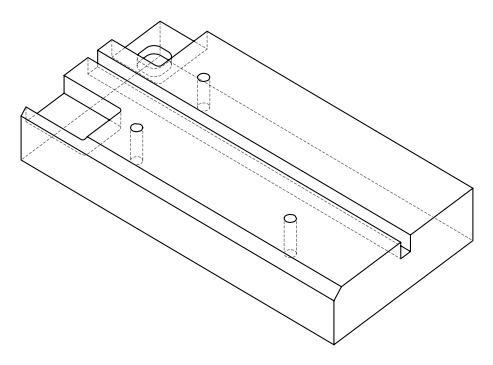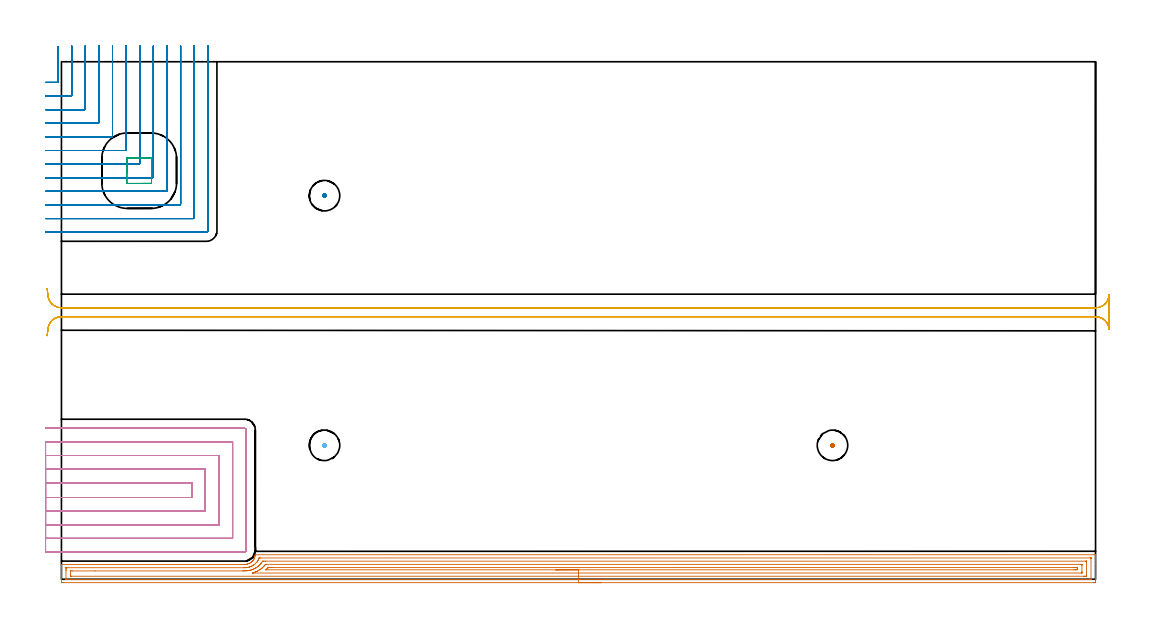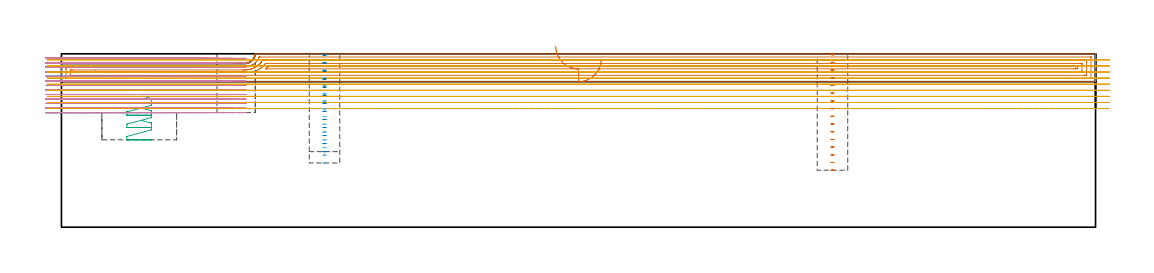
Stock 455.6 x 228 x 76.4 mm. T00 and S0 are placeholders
(PLAN: 8 operations, 4 tool changes, 98.4 min)
(1 AREA_MILL | FG_CHAMFER_SURFACE | UGT0205_001 | 17.1 min | 34461 mm3)
(2 MILL_CORNER_NOTCH_RECTANGULAR | CORNER_NOTCH_RECTANGULAR | NXT0201_009 | Follow Part, ap 2, ae 75% | 30.88 min | 140205 mm3)
(3 MILL_RECTANGULAR_POCKET | POCKET_RECTANGULAR_STRAIGHT | UGT0201_105 | Follow Part, ap 5.5, ae 75% | 0.67 min | 11827 mm3)
(4 MILL_SLOT | SLOT_PARTIAL_RECTANGULAR | NXT0201_009 | Follow Part, ap 2, ae 75% | 30.98 min | 137253 mm3)
(5 MILL_RECTANGULAR_SLOT | SLOT_RECTANGULAR | NXT0201_011 | Follow Part, ap 3, ae 75% | 17.56 min | 174592 mm3)
(6 MILL_BLIND_HOLE_FROM_SOLID_MATERIAL | STEP1POCKET | NXT0201_011 | Spiral | 0.41 min | 6776 mm3)
(7 MILL_BLIND_HOLE_FROM_SOLID_MATERIAL_1 | STEP1POCKET_1 | NXT0201_011 | Spiral | 0.43 min | 7262 mm3)
(8 MILL_BLIND_HOLE_FROM_SOLID_MATERIAL_2 | STEP1POCKET_2 | NXT0201_011 | Spiral | 0.35 min | 6055 mm3)
(TOOL UGT0205_001 | Chamfer Mill 20 x 3 x 45 deg. | D20 FL50 Z2)
(TOOL NXT0201_009 | ENDMILL 8mm [2P460-0800-NA 1630] | D8 FL26 Z6)
(TOOL UGT0201_105 | End Mill 22 mm | D22 FL25 Z2)
(TOOL NXT0201_011 | ENDMILL 12mm [2P460-1200-NA 1630] | D12 FL38 Z6)
(OP 1 AREA_MILL)
G17 G21 G94 G90
T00 M6
G54
G17 G0 G90 X237.8 Y-1.5 S1061 M3
G43 Z86.4 H0
Z74.1
G94 G1 X237.762 Z73.228 F250.
X237.648 Z72.364
X237.459 Z71.512
X237.197 Z70.68
X236.863 Z69.874
X236.46 Z69.1
X235.992 Z68.364
X235.46 Z67.672
X234.871 Z67.029
X234.228 Z66.44
X233.536 Z65.908
X232.8 Z65.44
X232.026 Z65.037
X231.22 Z64.703
X230.388 Z64.441
X229.536 Z64.252
X228.672 Z64.138
X227.8 Z64.1
X0.632
X0.199 Y-1.496 Z64.102
X0.01 Y-1.492 Z64.106
X0. Y-1.07 Z64.528
Y3.33 Z68.925
Y4.726 Z70.322
Y5.09 Z70.685
Y5.818 Z71.418
Y6.061 Z71.661
X0.006 Y6.464 Z72.055
X0.01 Y6.497 Z72.088
X0.185 Y6.5 Z72.1
X80.292 Y6.501
X80.655 Y6.505 Z72.101
X80.692 Y6.508 Z72.098
X80.727 Z72.099
X80.826 Z72.1
X80.851 Y6.507 Z72.102
X80.871 Y6.508 Z72.103
X80.963 Y6.512 Z72.107
X81.125 Y6.529 Z72.121
X81.186 Y6.534 Z72.128
X81.205 Y6.536 Z72.131
X81.335 Y6.552 Z72.151
X81.366 Y6.557 Z72.155
X81.572 Y6.586 Z72.182
X81.593 Y6.589 Z72.186
X81.977 Y6.689 Z72.289
X82.08 Y6.717 Z72.316
X82.533 Y6.884 Z72.484
X82.913 Y7.068 Z72.665
X82.974 Y7.097 Z72.694
X83.264 Y7.271 Z72.869
X83.541 Y7.462 Z73.062
X83.808 Y7.685 Z73.284
X83.868 Y7.735 Z73.334
X84.006 Y7.876 Z73.476
X84.154 Y8.028 Z73.626
X84.275 Y8.17 Z73.765
X84.404 Y8.319 Z73.918
X84.42 Y8.338 Z73.937
X84.518 Y8.474 Z74.073
X84.599 Y8.587 Z74.183
X84.762 Y8.841 Z74.44
X84.774 Y8.865 Z74.464
X84.865 Y9.05 Z74.643
X84.948 Y9.215 Z74.81
X85.123 Y9.647 Z75.245
X85.256 Y10.089 Z75.686
X85.314 Y10.37 Z75.963
X85.343 Y10.511 Z76.106
X85.352 Y10.58 Z76.174
X85.391 Y10.781 Z76.376
X85.453 Y10.791 Z76.387
X85.562 Y10.797 Z76.396
X455.415 Y10.8 Z76.4
X455.599 Y10.804 Z76.395
X455.6 Y10.444 Z76.044
Y10.218 Z75.817
Y9.49 Z75.085
Y8.246 Z73.843
Y6.85 Z72.445
Y-0.448 Z65.15
X455.595 Y-1.07 Z64.528
X455.59 Y-1.492 Z64.106
X455.401 Y-1.496 Z64.102
X454.968 Y-1.5 Z64.1
X227.8
Y-0.086 Z65.514
X2.315
X2.048 Y-0.083 Z65.517
X2.016 Y-0.08 Z65.52
X2.01 Y-0.078 Z65.522
X2.006 Y-0.068 Z65.532
X2.002 Y-0.031 Z65.569
X2. Y0.005 Z65.605
Y0.224 Z65.824
Y3.744 Z69.344
Y4.21 Z69.81
X2.002 Y4.622 Z70.222
X2.01 Y5.038 Z70.638
X2.013 Y5.08 Z70.68
X2.032 Y5.081 Z70.681
X2.087 Y5.084 Z70.684
X2.198 Y5.085 Z70.685
X2.421 Y5.086 Z70.686
X80.23
X80.844 Y5.09 Z70.69
X81.136 Y5.101 Z70.701
X81.599 Y5.154 Z70.754
X82.019 Y5.213 Z70.813
X82.638 Y5.361 Z70.961
X82.759 Y5.393 Z70.993
X82.913 Y5.438 Z71.038
X83.307 Y5.582 Z71.182
X83.516 Y5.661 Z71.261
X83.808 Y5.791 Z71.391
X83.93 Y5.85 Z71.45
X84.169 Y5.97 Z71.57
X84.502 Y6.167 Z71.767
X84.702 Y6.296 Z71.896
X85.029 Y6.528 Z72.128
X85.416 Y6.85 Z72.45
X85.51 Y6.935 Z72.535
X85.596 Y7.02 Z72.62
X85.938 Y7.393 Z72.993
X86.216 Y7.73 Z73.33
X86.33 Y7.888 Z73.488
X86.491 Y8.121 Z73.721
X86.67 Y8.434 Z74.034
X86.757 Y8.61 Z74.21
X86.975 Y9.086 Z74.686
X87.05 Y9.266 Z74.866
X87.07 Y9.315 Z74.915
X87.093 Y9.366 Z74.966
X87.148 Y9.375 Z74.975
X87.273 Y9.38 Z74.98
X87.385 Y9.381 Z74.981
X87.495 Y9.382 Z74.982
X453.285 Y9.385 Z74.985
X453.552 Y9.383 Z74.983
X453.584 Y9.38 Z74.98
X453.59 Y9.378 Z74.978
X453.594 Y9.368 Z74.968
X453.598 Y9.331 Z74.931
X453.599 Y9.295 Z74.895
X453.6 Y9.076 Z74.676
X453.599 Y0.138 Z65.738
X453.597 Y0.028 Z65.628
X453.592 Y-0.046 Z65.554
X453.588 Y-0.079 Z65.521
X453.073 Y-0.086 Z65.514
X227.8
Y1.328 Z66.928
X4.21 Y1.329 Z66.929
X4.128 Y1.33 Z66.93
X4.063 Y1.332 Z66.932
X4.022 Y1.335 Z66.935
X4.01 Y1.341 Z66.941
X4.008 Y1.364 Z66.964
X4.002 Y1.57 Z67.17
X4. Y1.776 Z67.376
X4.001 Y3.535 Z69.135
X4.005 Y3.605 Z69.205
X4.01 Y3.655 Z69.255
X4.038 Y3.665 Z69.265
X4.21 Y3.667 Z69.267
X4.758 Y3.671 Z69.271
X14.818 Y3.672 Z69.272
X79.882 Y3.673 Z69.273
X80.23 Y3.675 Z69.275
X80.767 Y3.682 Z69.282
X81.125 Y3.691 Z69.291
X81.615 Y3.727 Z69.327
X82.019 Y3.771 Z69.371
X82.41 Y3.826 Z69.426
X82.913 Y3.934 Z69.534
X83.139 Y3.988 Z69.588
X83.435 Y4.063 Z69.663
X83.808 Y4.169 Z69.769
X83.839 Y4.179 Z69.779
X83.927 Y4.21 Z69.81
X84.485 Y4.424 Z70.024
X84.702 Y4.519 Z70.119
X85.095 Y4.704 Z70.304
X85.596 Y4.967 Z70.567
X85.676 Y5.012 Z70.612
X85.802 Y5.09 Z70.69
X86.212 Y5.364 Z70.964
X86.491 Y5.563 Z71.163
X86.717 Y5.748 Z71.348
X86.981 Y5.97 Z71.57
X87.185 Y6.166 Z71.766
X87.385 Y6.37 Z71.97
X87.616 Y6.623 Z72.223
X87.805 Y6.85 Z72.45
X88.014 Y7.111 Z72.711
X88.28 Y7.485 Z73.085
X88.569 Y7.949 Z73.549
X88.691 Y7.961 Z73.561
X88.935 Y7.965 Z73.565
X89.174 Y7.967 Z73.567
X89.826 Y7.968 Z73.568
X451.39 Y7.971 Z73.571
X451.472 Y7.97 Z73.57
X451.537 Y7.968 Z73.568
X451.578 Y7.965 Z73.565
X451.59 Y7.959 Z73.559
X451.592 Y7.936 Z73.536
X451.597 Y7.73 Z73.33
X451.6 Y7.524 Z73.124
Y2.244 Z67.844
X451.598 Y1.57 Z67.17
X451.595 Y1.369 Z66.969
X451.591 Y1.34 Z66.94
X451.572 Y1.335 Z66.935
X451.513 Y1.332 Z66.932
X451.39 Y1.33 Z66.93
X450.742 Y1.329 Z66.929
X450.496 Y1.328 Z66.928
X227.8
Y2.743 Z68.343
X84.702
X84.403 Y2.744 Z68.344
X84.333 Y2.746 Z68.346
X84.261 Y2.749 Z68.349
X84.319 Y2.776 Z68.376
X84.356 Y2.79 Z68.39
X84.612 Y2.875 Z68.475
X84.702 Y2.905 Z68.505
X85.017 Y3.02 Z68.62
X85.273 Y3.116 Z68.716
X85.596 Y3.242 Z68.842
X85.659 Y3.268 Z68.868
X85.797 Y3.33 Z68.93
X86.262 Y3.555 Z69.155
X86.491 Y3.674 Z69.274
X86.842 Y3.864 Z69.464
X87.385 Y4.194 Z69.794
X87.395 Y4.201 Z69.801
X87.409 Y4.21 Z69.81
X87.914 Y4.569 Z70.169
X88.28 Y4.859 Z70.459
X88.406 Y4.966 Z70.566
X88.547 Y5.09 Z70.69
X88.863 Y5.396 Z70.996
X89.174 Y5.717 Z71.317
X89.295 Y5.851 Z71.451
X89.397 Y5.97 Z71.57
X89.697 Y6.335 Z71.935
X89.81 Y6.475 Z72.075
X89.858 Y6.532 Z72.132
X89.872 Y6.545 Z72.145
X89.884 Y6.548 Z72.148
X89.92 Y6.551 Z72.151
X90.068 Y6.553 Z72.153
X449.005 Y6.557 Z72.157
X449.452 Y6.555 Z72.155
X449.542 Y6.553 Z72.153
X449.58 Y6.55 Z72.15
X449.59 Y6.543 Z72.143
X449.593 Y6.518 Z72.118
X449.597 Y6.409 Z72.009
X449.6 Y5.972 Z71.572
Y3.332 Z68.932
X449.598 Y2.891 Z68.491
X449.596 Y2.781 Z68.381
X449.592 Y2.755 Z68.355
X449.588 Y2.75 Z68.35
X449.575 Y2.747 Z68.347
X449.503 Y2.744 Z68.344
X449.304 Y2.743 Z68.343
X227.8
Y4.157 Z69.757
X90.108
X90.068 Y4.159 Z69.759
Y4.161 Z69.761
X90.094 Y4.184 Z69.784
X90.121 Y4.21 Z69.81
X90.54 Y4.626 Z70.226
X90.963 Y5.061 Z70.661
X90.979 Y5.074 Z70.674
X91. Y5.09 Z70.69
X91.81 Y5.136 Z70.736
X91.857 Y5.138 Z70.738
X92.701 Y5.139 Z70.739
X446.024 Y5.143 Z70.743
X446.867 Y5.14 Z70.74
X446.919 Y5.138 Z70.738
X447.59 Y5.09 Z70.69
X447.595 Y4.425 Z70.025
X447.59 Y4.21 Z69.81
X446.968 Y4.161 Z69.761
X446.919 Y4.16 Z69.76
X446.078 Y4.157 Z69.757
X227.8
X226.928 Z69.795
X226.064 Z69.909
X225.212 Z70.098
X224.38 Z70.36
X223.574 Z70.694
X222.8 Z71.097
X222.064 Z71.565
X221.372 Z72.096
X220.729 Z72.686
X220.14 Z73.329
X219.608 Z74.021
X219.14 Z74.757
X218.737 Z75.531
X218.403 Z76.337
X218.141 Z77.169
X217.952 Z78.02
X217.838 Z78.885
X217.8 Z79.757
G0 Z86.4
M5
M2
(OP 2 MILL_CORNER_NOTCH_RECTANGULAR)
G17 G21 G94 G90
T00 M6
G54
G17 G0 G90 X-7. Y218.9 S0 M3
G43 Z86.4 H1
Z74.408
G94 G1 X-4. F250.
X-1.895 F500.
G3 X-1.5 Y219.295 R0.4
G1 Y231.708
Y234.708 F250.
G0 Z86.4
X-7. Y212.9
Z74.408
G1 X-4.
X4.105 F500.
G3 X4.5 Y213.295 R0.4
G1 Y232.
Y235. F250.
G0 Z86.4
X-7. Y206.9
Z74.408
G1 X-4.
X10.104 F500.
G3 X10.5 Y207.296 R0.4
G1 Y232.
Y235. F250.
G0 Z86.4
X-7. Y200.9
Z74.408
G1 X-4.
X16.104 F500.
G3 X16.5 Y201.296 R0.4
G1 Y232.
Y235. F250.
G0 Z86.4
X-7. Y194.9
Z74.408
G1 X-4.
X22.104 F500.
G3 X22.5 Y195.296 R0.4
G1 Y232.
Y235. F250.
G0 Z86.4
X-7. Y188.9
Z74.408
G1 X-4.
X28.104 F500.
G3 X28.5 Y189.296 R0.4
G1 Y232.
Y235. F250.
G0 Z86.4
X-7. Y182.9
Z74.408
G1 X-4.
X34.104 F500.
G3 X34.5 Y183.296 R0.4
G1 Y232.
Y235. F250.
G0 Z86.4
X-7. Y176.9
Z74.408
G1 X-4.
X40.103 F500.
G3 X40.5 Y177.297 R0.4
G1 Y232.
Y235. F250.
G0 Z86.4
X-7. Y170.9
Z74.408
G1 X-4.
X46.103 F500.
G3 X46.5 Y171.297 R0.4
G1 Y232.
Y235. F250.
G0 Z86.4
X-7. Y164.9
Z74.408
G1 X-4.
X52.103 F500.
G3 X52.5 Y165.297 R0.4
G1 Y232.
Y235. F250.
G0 Z86.4
X-7. Y158.9
Z74.408
G1 X-4.
X58.103 F500.
G3 X58.5 Y159.297 R0.4
G1 Y232.
Y235. F250.
G0 Z86.4
X-7. Y152.9
Z74.408
G1 X-4.
X63.9 F500.
G3 X64.5 Y153.5 R0.6
G1 Y232.
Y235. F250.
G0 Z86.4
X-7. Y218.9
Z72.415
G1 X-4.
X-1.895 F500.
G3 X-1.5 Y219.295 R0.4
G1 Y231.708
Y234.708 F250.
G0 Z86.4
X-7. Y212.9
Z72.415
G1 X-4.
X4.105 F500.
G3 X4.5 Y213.295 R0.4
G1 Y232.
Y235. F250.
G0 Z86.4
X-7. Y206.9
Z72.415
G1 X-4.
X10.104 F500.
G3 X10.5 Y207.296 R0.4
G1 Y232.
Y235. F250.
G0 Z86.4
X-7. Y200.9
Z72.415
G1 X-4.
X16.104 F500.
G3 X16.5 Y201.296 R0.4
G1 Y232.
Y235. F250.
G0 Z86.4
X-7. Y194.9
Z72.415
G1 X-4.
X22.104 F500.
G3 X22.5 Y195.296 R0.4
G1 Y232.
Y235. F250.
G0 Z86.4
X-7. Y188.9
Z72.415
G1 X-4.
X28.104 F500.
G3 X28.5 Y189.296 R0.4
G1 Y232.
Y235. F250.
G0 Z86.4
X-7. Y182.9
Z72.415
G1 X-4.
X34.104 F500.
G3 X34.5 Y183.296 R0.4
G1 Y232.
Y235. F250.
G0 Z86.4
X-7. Y176.9
Z72.415
G1 X-4.
X40.103 F500.
G3 X40.5 Y177.297 R0.4
G1 Y232.
Y235. F250.
G0 Z86.4
X-7. Y170.9
Z72.415
G1 X-4.
X46.103 F500.
G3 X46.5 Y171.297 R0.4
G1 Y232.
Y235. F250.
G0 Z86.4
X-7. Y164.9
Z72.415
G1 X-4.
X52.103 F500.
G3 X52.5 Y165.297 R0.4
G1 Y232.
Y235. F250.
G0 Z86.4
X-7. Y158.9
Z72.415
G1 X-4.
X58.103 F500.
G3 X58.5 Y159.297 R0.4
G1 Y232.
Y235. F250.
G0 Z86.4
X-7. Y152.9
Z72.415
G1 X-4.
X63.9 F500.
G3 X64.5 Y153.5 R0.6
G1 Y232.
Y235. F250.
G0 Z86.4
X-7. Y218.9
Z70.423
G1 X-4.
X-1.895 F500.
G3 X-1.5 Y219.295 R0.4
G1 Y231.708
Y234.708 F250.
G0 Z86.4
X-7. Y212.9
Z70.423
G1 X-4.
X4.105 F500.
G3 X4.5 Y213.295 R0.4
G1 Y232.
Y235. F250.
G0 Z86.4
X-7. Y206.9
Z70.423
G1 X-4.
X10.104 F500.
G3 X10.5 Y207.296 R0.4
G1 Y232.
Y235. F250.
G0 Z86.4
X-7. Y200.9
Z70.423
G1 X-4.
X16.104 F500.
G3 X16.5 Y201.296 R0.4
G1 Y232.
Y235. F250.
G0 Z86.4
X-7. Y194.9
Z70.423
G1 X-4.
X22.104 F500.
G3 X22.5 Y195.296 R0.4
G1 Y232.
Y235. F250.
G0 Z86.4
X-7. Y188.9
Z70.423
G1 X-4.
X28.104 F500.
G3 X28.5 Y189.296 R0.4
G1 Y232.
Y235. F250.
G0 Z86.4
X-7. Y182.9
Z70.423
G1 X-4.
X34.104 F500.
G3 X34.5 Y183.296 R0.4
G1 Y232.
Y235. F250.
G0 Z86.4
X-7. Y176.9
Z70.423
G1 X-4.
X40.103 F500.
G3 X40.5 Y177.297 R0.4
G1 Y232.
Y235. F250.
G0 Z86.4
X-7. Y170.9
Z70.423
G1 X-4.
X46.103 F500.
G3 X46.5 Y171.297 R0.4
G1 Y232.
Y235. F250.
G0 Z86.4
X-7. Y164.9
Z70.423
G1 X-4.
X52.103 F500.
G3 X52.5 Y165.297 R0.4
G1 Y232.
Y235. F250.
G0 Z86.4
X-7. Y158.9
Z70.423
G1 X-4.
X58.103 F500.
G3 X58.5 Y159.297 R0.4
G1 Y232.
Y235. F250.
G0 Z86.4
X-7. Y152.9
Z70.423
G1 X-4.
X63.9 F500.
G3 X64.5 Y153.5 R0.6
G1 Y232.
Y235. F250.
G0 Z86.4
X-7. Y218.9
Z68.431
G1 X-4.
X-1.895 F500.
G3 X-1.5 Y219.295 R0.4
G1 Y231.708
Y234.708 F250.
G0 Z86.4
X-7. Y212.9
Z68.431
G1 X-4.
X4.105 F500.
G3 X4.5 Y213.295 R0.4
G1 Y232.
Y235. F250.
G0 Z86.4
X-7. Y206.9
Z68.431
G1 X-4.
X10.104 F500.
G3 X10.5 Y207.296 R0.4
G1 Y232.
Y235. F250.
G0 Z86.4
X-7. Y200.9
Z68.431
G1 X-4.
X16.104 F500.
G3 X16.5 Y201.296 R0.4
G1 Y232.
Y235. F250.
G0 Z86.4
X-7. Y194.9
Z68.431
G1 X-4.
X22.104 F500.
G3 X22.5 Y195.296 R0.4
G1 Y232.
Y235. F250.
G0 Z86.4
X-7. Y188.9
Z68.431
G1 X-4.
X28.104 F500.
G3 X28.5 Y189.296 R0.4
G1 Y232.
Y235. F250.
G0 Z86.4
X-7. Y182.9
Z68.431
G1 X-4.
X34.104 F500.
G3 X34.5 Y183.296 R0.4
G1 Y232.
Y235. F250.
G0 Z86.4
X-7. Y176.9
Z68.431
G1 X-4.
X40.103 F500.
G3 X40.5 Y177.297 R0.4
G1 Y232.
Y235. F250.
G0 Z86.4
X-7. Y170.9
Z68.431
G1 X-4.
X46.103 F500.
G3 X46.5 Y171.297 R0.4
G1 Y232.
Y235. F250.
G0 Z86.4
X-7. Y164.9
Z68.431
G1 X-4.
X52.103 F500.
G3 X52.5 Y165.297 R0.4
G1 Y232.
Y235. F250.
G0 Z86.4
X-7. Y158.9
Z68.431
G1 X-4.
X58.103 F500.
G3 X58.5 Y159.297 R0.4
G1 Y232.
Y235. F250.
G0 Z86.4
X-7. Y152.9
Z68.431
G1 X-4.
X63.9 F500.
G3 X64.5 Y153.5 R0.6
G1 Y232.
Y235. F250.
G0 Z86.4
X-7. Y218.9
Z66.438
G1 X-4.
X-1.895 F500.
G3 X-1.5 Y219.295 R0.4
G1 Y231.708
Y234.708 F250.
G0 Z86.4
X-7. Y212.9
Z66.438
G1 X-4.
X4.105 F500.
G3 X4.5 Y213.295 R0.4
G1 Y232.
Y235. F250.
G0 Z86.4
X-7. Y206.9
Z66.438
G1 X-4.
X10.104 F500.
G3 X10.5 Y207.296 R0.4
G1 Y232.
Y235. F250.
G0 Z86.4
X-7. Y200.9
Z66.438
G1 X-4.
X16.104 F500.
G3 X16.5 Y201.296 R0.4
G1 Y232.
Y235. F250.
G0 Z86.4
X-7. Y194.9
Z66.438
G1 X-4.
X22.104 F500.
G3 X22.5 Y195.296 R0.4
G1 Y232.
Y235. F250.
G0 Z86.4
X-7. Y188.9
Z66.438
G1 X-4.
X28.104 F500.
G3 X28.5 Y189.296 R0.4
G1 Y232.
Y235. F250.
G0 Z86.4
X-7. Y182.9
Z66.438
G1 X-4.
X34.104 F500.
G3 X34.5 Y183.296 R0.4
G1 Y232.
Y235. F250.
G0 Z86.4
X-7. Y176.9
Z66.438
G1 X-4.
X40.103 F500.
G3 X40.5 Y177.297 R0.4
G1 Y232.
Y235. F250.
G0 Z86.4
X-7. Y170.9
Z66.438
G1 X-4.
X46.103 F500.
G3 X46.5 Y171.297 R0.4
G1 Y232.
Y235. F250.
G0 Z86.4
X-7. Y164.9
Z66.438
G1 X-4.
X52.103 F500.
G3 X52.5 Y165.297 R0.4
G1 Y232.
Y235. F250.
G0 Z86.4
X-7. Y158.9
Z66.438
G1 X-4.
X58.103 F500.
G3 X58.5 Y159.297 R0.4
G1 Y232.
Y235. F250.
G0 Z86.4
X-7. Y152.9
Z66.438
G1 X-4.
X63.9 F500.
G3 X64.5 Y153.5 R0.6
G1 Y232.
Y235. F250.
G0 Z86.4
X-7. Y218.9
Z64.446
G1 X-4.
X-1.895 F500.
G3 X-1.5 Y219.295 R0.4
G1 Y231.708
Y234.708 F250.
G0 Z86.4
X-7. Y212.9
Z64.446
G1 X-4.
X4.105 F500.
G3 X4.5 Y213.295 R0.4
G1 Y232.
Y235. F250.
G0 Z86.4
X-7. Y206.9
Z64.446
G1 X-4.
X10.104 F500.
G3 X10.5 Y207.296 R0.4
G1 Y232.
Y235. F250.
G0 Z86.4
X-7. Y200.9
Z64.446
G1 X-4.
X16.104 F500.
G3 X16.5 Y201.296 R0.4
G1 Y232.
Y235. F250.
G0 Z86.4
X-7. Y194.9
Z64.446
G1 X-4.
X22.104 F500.
G3 X22.5 Y195.296 R0.4
G1 Y232.
Y235. F250.
G0 Z86.4
X-7. Y188.9
Z64.446
G1 X-4.
X28.104 F500.
G3 X28.5 Y189.296 R0.4
G1 Y232.
Y235. F250.
G0 Z86.4
X-7. Y182.9
Z64.446
G1 X-4.
X34.104 F500.
G3 X34.5 Y183.296 R0.4
G1 Y232.
Y235. F250.
G0 Z86.4
X-7. Y176.9
Z64.446
G1 X-4.
X40.103 F500.
G3 X40.5 Y177.297 R0.4
G1 Y232.
Y235. F250.
G0 Z86.4
X-7. Y170.9
Z64.446
G1 X-4.
X46.103 F500.
G3 X46.5 Y171.297 R0.4
G1 Y232.
Y235. F250.
G0 Z86.4
X-7. Y164.9
Z64.446
G1 X-4.
X52.103 F500.
G3 X52.5 Y165.297 R0.4
G1 Y232.
Y235. F250.
G0 Z86.4
X-7. Y158.9
Z64.446
G1 X-4.
X58.103 F500.
G3 X58.5 Y159.297 R0.4
G1 Y232.
Y235. F250.
G0 Z86.4
X-7. Y152.9
Z64.446
G1 X-4.
X63.9 F500.
G3 X64.5 Y153.5 R0.6
G1 Y232.
Y235. F250.
G0 Z86.4
X-7. Y218.9
Z62.454
G1 X-4.
X-1.895 F500.
G3 X-1.5 Y219.295 R0.4
G1 Y231.708
Y234.708 F250.
G0 Z86.4
X-7. Y212.9
Z62.454
G1 X-4.
X4.105 F500.
G3 X4.5 Y213.295 R0.4
G1 Y232.
Y235. F250.
G0 Z86.4
X-7. Y206.9
Z62.454
G1 X-4.
X10.104 F500.
G3 X10.5 Y207.296 R0.4
G1 Y232.
Y235. F250.
G0 Z86.4
X-7. Y200.9
Z62.454
G1 X-4.
X16.104 F500.
G3 X16.5 Y201.296 R0.4
G1 Y232.
Y235. F250.
G0 Z86.4
X-7. Y194.9
Z62.454
G1 X-4.
X22.104 F500.
G3 X22.5 Y195.296 R0.4
G1 Y232.
Y235. F250.
G0 Z86.4
X-7. Y188.9
Z62.454
G1 X-4.
X28.104 F500.
G3 X28.5 Y189.296 R0.4
G1 Y232.
Y235. F250.
G0 Z86.4
X-7. Y182.9
Z62.454
G1 X-4.
X34.104 F500.
G3 X34.5 Y183.296 R0.4
G1 Y232.
Y235. F250.
G0 Z86.4
X-7. Y176.9
Z62.454
G1 X-4.
X40.103 F500.
G3 X40.5 Y177.297 R0.4
G1 Y232.
Y235. F250.
G0 Z86.4
X-7. Y170.9
Z62.454
G1 X-4.
X46.103 F500.
G3 X46.5 Y171.297 R0.4
G1 Y232.
Y235. F250.
G0 Z86.4
X-7. Y164.9
Z62.454
G1 X-4.
X52.103 F500.
G3 X52.5 Y165.297 R0.4
G1 Y232.
Y235. F250.
G0 Z86.4
X-7. Y158.9
Z62.454
G1 X-4.
X58.103 F500.
G3 X58.5 Y159.297 R0.4
G1 Y232.
Y235. F250.
G0 Z86.4
X-7. Y152.9
Z62.454
G1 X-4.
X63.9 F500.
G3 X64.5 Y153.5 R0.6
G1 Y232.
Y235. F250.
G0 Z86.4
X-7. Y218.9
Z60.461
G1 X-4.
X-1.895 F500.
G3 X-1.5 Y219.295 R0.4
G1 Y231.708
Y234.708 F250.
G0 Z86.4
X-7. Y212.9
Z60.461
G1 X-4.
X4.105 F500.
G3 X4.5 Y213.295 R0.4
G1 Y232.
Y235. F250.
G0 Z86.4
X-7. Y206.9
Z60.461
G1 X-4.
X10.104 F500.
G3 X10.5 Y207.296 R0.4
G1 Y232.
Y235. F250.
G0 Z86.4
X-7. Y200.9
Z60.461
G1 X-4.
X16.104 F500.
G3 X16.5 Y201.296 R0.4
G1 Y232.
Y235. F250.
G0 Z86.4
X-7. Y194.9
Z60.461
G1 X-4.
X22.104 F500.
G3 X22.5 Y195.296 R0.4
G1 Y232.
Y235. F250.
G0 Z86.4
X-7. Y188.9
Z60.461
G1 X-4.
X28.104 F500.
G3 X28.5 Y189.296 R0.4
G1 Y232.
Y235. F250.
G0 Z86.4
X-7. Y182.9
Z60.461
G1 X-4.
X34.104 F500.
G3 X34.5 Y183.296 R0.4
G1 Y232.
Y235. F250.
G0 Z86.4
X-7. Y176.9
Z60.461
G1 X-4.
X40.103 F500.
G3 X40.5 Y177.297 R0.4
G1 Y232.
Y235. F250.
G0 Z86.4
X-7. Y170.9
Z60.461
G1 X-4.
X46.103 F500.
G3 X46.5 Y171.297 R0.4
G1 Y232.
Y235. F250.
G0 Z86.4
X-7. Y164.9
Z60.461
G1 X-4.
X52.103 F500.
G3 X52.5 Y165.297 R0.4
G1 Y232.
Y235. F250.
G0 Z86.4
X-7. Y158.9
Z60.461
G1 X-4.
X58.103 F500.
G3 X58.5 Y159.297 R0.4
G1 Y232.
Y235. F250.
G0 Z86.4
X-7. Y152.9
Z60.461
G1 X-4.
X63.9 F500.
G3 X64.5 Y153.5 R0.6
G1 Y232.
Y235. F250.
G0 Z86.4
X-7. Y218.9
Z58.469
G1 X-4.
X-1.895 F500.
G3 X-1.5 Y219.295 R0.4
G1 Y231.708
Y234.708 F250.
G0 Z86.4
X-7. Y212.9
Z58.469
G1 X-4.
X4.105 F500.
G3 X4.5 Y213.295 R0.4
G1 Y232.
Y235. F250.
G0 Z86.4
X-7. Y206.9
Z58.469
G1 X-4.
X10.104 F500.
G3 X10.5 Y207.296 R0.4
G1 Y232.
Y235. F250.
G0 Z86.4
X-7. Y200.9
Z58.469
G1 X-4.
X16.104 F500.
G3 X16.5 Y201.296 R0.4
G1 Y232.
Y235. F250.
G0 Z86.4
X-7. Y194.9
Z58.469
G1 X-4.
X22.104 F500.
G3 X22.5 Y195.296 R0.4
G1 Y232.
Y235. F250.
G0 Z86.4
X-7. Y188.9
Z58.469
G1 X-4.
X28.104 F500.
G3 X28.5 Y189.296 R0.4
G1 Y232.
Y235. F250.
G0 Z86.4
X-7. Y182.9
Z58.469
G1 X-4.
X34.104 F500.
G3 X34.5 Y183.296 R0.4
G1 Y232.
Y235. F250.
G0 Z86.4
X-7. Y176.9
Z58.469
G1 X-4.
X40.103 F500.
G3 X40.5 Y177.297 R0.4
G1 Y232.
Y235. F250.
G0 Z86.4
X-7. Y170.9
Z58.469
G1 X-4.
X46.103 F500.
G3 X46.5 Y171.297 R0.4
G1 Y232.
Y235. F250.
G0 Z86.4
X-7. Y164.9
Z58.469
G1 X-4.
X52.103 F500.
G3 X52.5 Y165.297 R0.4
G1 Y232.
Y235. F250.
G0 Z86.4
X-7. Y158.9
Z58.469
G1 X-4.
X58.103 F500.
G3 X58.5 Y159.297 R0.4
G1 Y232.
Y235. F250.
G0 Z86.4
X-7. Y152.9
Z58.469
G1 X-4.
X63.9 F500.
G3 X64.5 Y153.5 R0.6
G1 Y232.
Y235. F250.
G0 Z86.4
X-7. Y218.9
Z56.477
G1 X-4.
X-1.895 F500.
G3 X-1.5 Y219.295 R0.4
G1 Y231.708
Y234.708 F250.
G0 Z86.4
X-7. Y212.9
Z56.477
G1 X-4.
X4.105 F500.
G3 X4.5 Y213.295 R0.4
G1 Y232.
Y235. F250.
G0 Z86.4
X-7. Y206.9
Z56.477
G1 X-4.
X10.104 F500.
G3 X10.5 Y207.296 R0.4
G1 Y232.
Y235. F250.
G0 Z86.4
X-7. Y200.9
Z56.477
G1 X-4.
X16.104 F500.
G3 X16.5 Y201.296 R0.4
G1 Y232.
Y235. F250.
G0 Z86.4
X-7. Y194.9
Z56.477
G1 X-4.
X22.104 F500.
G3 X22.5 Y195.296 R0.4
G1 Y232.
Y235. F250.
G0 Z86.4
X-7. Y188.9
Z56.477
G1 X-4.
X28.104 F500.
G3 X28.5 Y189.296 R0.4
G1 Y232.
Y235. F250.
G0 Z86.4
X-7. Y182.9
Z56.477
G1 X-4.
X34.104 F500.
G3 X34.5 Y183.296 R0.4
G1 Y232.
Y235. F250.
G0 Z86.4
X-7. Y176.9
Z56.477
G1 X-4.
X40.103 F500.
G3 X40.5 Y177.297 R0.4
G1 Y232.
Y235. F250.
G0 Z86.4
X-7. Y170.9
Z56.477
G1 X-4.
X46.103 F500.
G3 X46.5 Y171.297 R0.4
G1 Y232.
Y235. F250.
G0 Z86.4
X-7. Y164.9
Z56.477
G1 X-4.
X52.103 F500.
G3 X52.5 Y165.297 R0.4
G1 Y232.
Y235. F250.
G0 Z86.4
X-7. Y158.9
Z56.477
G1 X-4.
X58.103 F500.
G3 X58.5 Y159.297 R0.4
G1 Y232.
Y235. F250.
G0 Z86.4
X-7. Y152.9
Z56.477
G1 X-4.
X63.9 F500.
G3 X64.5 Y153.5 R0.6
G1 Y232.
Y235. F250.
G0 Z86.4
X-7. Y218.9
Z54.485
G1 X-4.
X-1.895 F500.
G3 X-1.5 Y219.295 R0.4
G1 Y231.708
Y234.708 F250.
G0 Z86.4
X-7. Y212.9
Z54.485
G1 X-4.
X4.105 F500.
G3 X4.5 Y213.295 R0.4
G1 Y232.
Y235. F250.
G0 Z86.4
X-7. Y206.9
Z54.485
G1 X-4.
X10.104 F500.
G3 X10.5 Y207.296 R0.4
G1 Y232.
Y235. F250.
G0 Z86.4
X-7. Y200.9
Z54.485
G1 X-4.
X16.104 F500.
G3 X16.5 Y201.296 R0.4
G1 Y232.
Y235. F250.
G0 Z86.4
X-7. Y194.9
Z54.485
G1 X-4.
X22.104 F500.
G3 X22.5 Y195.296 R0.4
G1 Y232.
Y235. F250.
G0 Z86.4
X-7. Y188.9
Z54.485
G1 X-4.
X28.104 F500.
G3 X28.5 Y189.296 R0.4
G1 Y232.
Y235. F250.
G0 Z86.4
X-7. Y182.9
Z54.485
G1 X-4.
X34.104 F500.
G3 X34.5 Y183.296 R0.4
G1 Y232.
Y235. F250.
G0 Z86.4
X-7. Y176.9
Z54.485
G1 X-4.
X40.103 F500.
G3 X40.5 Y177.297 R0.4
G1 Y232.
Y235. F250.
G0 Z86.4
X-7. Y170.9
Z54.485
G1 X-4.
X46.103 F500.
G3 X46.5 Y171.297 R0.4
G1 Y232.
Y235. F250.
G0 Z86.4
X-7. Y164.9
Z54.485
G1 X-4.
X52.103 F500.
G3 X52.5 Y165.297 R0.4
G1 Y232.
Y235. F250.
G0 Z86.4
X-7. Y158.9
Z54.485
G1 X-4.
X58.103 F500.
G3 X58.5 Y159.297 R0.4
G1 Y232.
Y235. F250.
G0 Z86.4
X-7. Y152.9
Z54.485
G1 X-4.
X63.9 F500.
G3 X64.5 Y153.5 R0.6
G1 Y232.
Y235. F250.
G0 Z86.4
X-7. Y218.9
Z52.492
G1 X-4.
X-1.895 F500.
G3 X-1.5 Y219.295 R0.4
G1 Y231.708
Y234.708 F250.
G0 Z86.4
X-7. Y212.9
Z52.492
G1 X-4.
X4.105 F500.
G3 X4.5 Y213.295 R0.4
G1 Y232.
Y235. F250.
G0 Z86.4
X-7. Y206.9
Z52.492
G1 X-4.
X10.104 F500.
G3 X10.5 Y207.296 R0.4
G1 Y232.
Y235. F250.
G0 Z86.4
X-7. Y200.9
Z52.492
G1 X-4.
X16.104 F500.
G3 X16.5 Y201.296 R0.4
G1 Y232.
Y235. F250.
G0 Z86.4
X-7. Y194.9
Z52.492
G1 X-4.
X22.104 F500.
G3 X22.5 Y195.296 R0.4
G1 Y232.
Y235. F250.
G0 Z86.4
X-7. Y188.9
Z52.492
G1 X-4.
X28.104 F500.
G3 X28.5 Y189.296 R0.4
G1 Y232.
Y235. F250.
G0 Z86.4
X-7. Y182.9
Z52.492
G1 X-4.
X34.104 F500.
G3 X34.5 Y183.296 R0.4
G1 Y232.
Y235. F250.
G0 Z86.4
X-7. Y176.9
Z52.492
G1 X-4.
X40.103 F500.
G3 X40.5 Y177.297 R0.4
G1 Y232.
Y235. F250.
G0 Z86.4
X-7. Y170.9
Z52.492
G1 X-4.
X46.103 F500.
G3 X46.5 Y171.297 R0.4
G1 Y232.
Y235. F250.
G0 Z86.4
X-7. Y164.9
Z52.492
G1 X-4.
X52.103 F500.
G3 X52.5 Y165.297 R0.4
G1 Y232.
Y235. F250.
G0 Z86.4
X-7. Y158.9
Z52.492
G1 X-4.
X58.103 F500.
G3 X58.5 Y159.297 R0.4
G1 Y232.
Y235. F250.
G0 Z86.4
X-7. Y152.9
Z52.492
G1 X-4.
X63.9 F500.
G3 X64.5 Y153.5 R0.6
G1 Y232.
Y235. F250.
G0 Z86.4
X-7. Y218.9
Z50.5
G1 X-4.
X-1.895 F500.
G3 X-1.5 Y219.295 R0.4
G1 Y231.708
Y234.708 F250.
G0 Z86.4
X-7. Y212.9
Z50.5
G1 X-4.
X4.105 F500.
G3 X4.5 Y213.295 R0.4
G1 Y232.
Y235. F250.
G0 Z86.4
X-7. Y206.9
Z50.5
G1 X-4.
X10.104 F500.
G3 X10.5 Y207.296 R0.4
G1 Y232.
Y235. F250.
G0 Z86.4
X-7. Y200.9
Z50.5
G1 X-4.
X16.104 F500.
G3 X16.5 Y201.296 R0.4
G1 Y232.
Y235. F250.
G0 Z86.4
X-7. Y194.9
Z50.5
G1 X-4.
X22.104 F500.
G3 X22.5 Y195.296 R0.4
G1 Y232.
Y235. F250.
G0 Z86.4
X-7. Y188.9
Z50.5
G1 X-4.
X28.104 F500.
G3 X28.5 Y189.296 R0.4
G1 Y232.
Y235. F250.
G0 Z86.4
X-7. Y182.9
Z50.5
G1 X-4.
X34.104 F500.
G3 X34.5 Y183.296 R0.4
G1 Y232.
Y235. F250.
G0 Z86.4
X-7. Y176.9
Z50.5
G1 X-4.
X40.103 F500.
G3 X40.5 Y177.297 R0.4
G1 Y232.
Y235. F250.
G0 Z86.4
X-7. Y170.9
Z50.5
G1 X-4.
X46.103 F500.
G3 X46.5 Y171.297 R0.4
G1 Y232.
Y235. F250.
G0 Z86.4
X-7. Y164.9
Z50.5
G1 X-4.
X52.103 F500.
G3 X52.5 Y165.297 R0.4
G1 Y232.
Y235. F250.
G0 Z86.4
X-7. Y158.9
Z50.5
G1 X-4.
X58.103 F500.
G3 X58.5 Y159.297 R0.4
G1 Y232.
Y235. F250.
G0 Z86.4
X-7. Y152.9
Z50.5
G1 X-4.
X63.9 F500.
G3 X64.5 Y153.5 R0.6
G1 Y232.
Y235. F250.
G0 Z86.4
M5
M2
(OP 3 MILL_RECTANGULAR_POCKET)
G17 G21 G94 G90
T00 M6
G54
G17 G0 G90 X35.752 Y174.4 S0 M3
G43 Z86.4 H0
Z57.743
G94 G1 X39.5 Z56.739 F250.
X39.545 Z56.727
X39.645 Y174.455 Z56.696
X39.7 Y174.555 Z56.665
Y185.445 Z53.747
X39.645 Y185.545 Z53.717
X39.545 Y185.6 Z53.686
X28.955 Z50.849
X28.855 Y185.545 Z50.818
X28.8 Y185.445 Z50.788
Y185.4 Z50.775
Y180. Z49.329
Y174.6 F500.
G3 X29. Y174.4 R0.2
G1 X39.5
G3 X39.7 Y174.6 R0.2
G1 Y185.4
G3 X39.5 Y185.6 R0.2
G1 X29.
G3 X28.8 Y185.4 R0.2
G1 Y180.
Y179.
G0 X35.752 Y174.4 Z52.329
G1 X39.5 Z51.324 F250.
X39.545 Z51.312
X39.645 Y174.455 Z51.282
X39.7 Y174.555 Z51.251
Y185.445 Z48.333
X39.645 Y185.545 Z48.303
X39.545 Y185.6 Z48.272
X28.955 Z45.434
X28.855 Y185.545 Z45.404
X28.8 Y185.445 Z45.373
Y185.4 Z45.361
Y180. Z43.914
Y174.6 F500.
G3 X29. Y174.4 R0.2
G1 X39.5
G3 X39.7 Y174.6 R0.2
G1 Y185.4
G3 X39.5 Y185.6 R0.2
G1 X29.
G3 X28.8 Y185.4 R0.2
G1 Y180.
Y179.
G0 X35.752 Y174.4 Z46.914
G1 X39.5 Z45.91 F250.
X39.545 Z45.898
X39.645 Y174.455 Z45.867
X39.7 Y174.555 Z45.837
Y185.445 Z42.919
X39.645 Y185.545 Z42.888
X39.545 Y185.6 Z42.858
X28.955 Z40.02
X28.855 Y185.545 Z39.99
X28.8 Y185.445 Z39.959
Y185.4 Z39.947
Y180. Z38.5
Y174.6 F500.
G3 X29. Y174.4 R0.2
G1 X39.5
G3 X39.7 Y174.6 R0.2
G1 Y185.4
G3 X39.5 Y185.6 R0.2
G1 X29.
G3 X28.8 Y185.4 R0.2
G1 Y180.
Y179.
G0 Z86.4
M5
M2
(OP 4 MILL_SLOT)
G17 G21 G94 G90
T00 M6
G54
G17 G0 G90 X-7. Y36. S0 M3
G43 Z86.4 H1
Z74.408
G94 G1 X-4. F250.
X57.4 F500.
Y42.5
X-4.
X-7. F250.
Y30.
X-4.
X63.4 F500.
Y48.5
X-4.
X-7. F250.
Y24.
X-4.
X69.4 F500.
Y54.5
X-4.
X-7. F250.
Y18.
X-4.
X75.4 F500.
Y60.5
X-4.
X-7. F250.
Y12.
X-4.
X80.7 F500.
G3 X81.4 Y12.7 R0.7
G1 Y65.8
G3 X80.7 Y66.5 R0.7
G1 X-4.
X-7. F250.
G0 Y36. Z72.415
G1 X-4.
X57.4 F500.
Y42.5
X-4.
X-7. F250.
Y30.
X-4.
X63.4 F500.
Y48.5
X-4.
X-7. F250.
Y24.
X-4.
X69.4 F500.
Y54.5
X-4.
X-7. F250.
Y18.
X-4.
X75.4 F500.
Y60.5
X-4.
X-7. F250.
Y12.
X-4.
X80.7 F500.
G3 X81.4 Y12.7 R0.7
G1 Y65.8
G3 X80.7 Y66.5 R0.7
G1 X-4.
X-7. F250.
G0 Y36. Z70.423
G1 X-4.
X57.4 F500.
Y42.5
X-4.
X-7. F250.
Y30.
X-4.
X63.4 F500.
Y48.5
X-4.
X-7. F250.
Y24.
X-4.
X69.4 F500.
Y54.5
X-4.
X-7. F250.
Y18.
X-4.
X75.4 F500.
Y60.5
X-4.
X-7. F250.
Y12.
X-4.
X80.7 F500.
G3 X81.4 Y12.7 R0.7
G1 Y65.8
G3 X80.7 Y66.5 R0.7
G1 X-4.
X-7. F250.
G0 Y36. Z68.431
G1 X-4.
X57.4 F500.
Y42.5
X-4.
X-7. F250.
Y30.
X-4.
X63.4 F500.
Y48.5
X-4.
X-7. F250.
Y24.
X-4.
X69.4 F500.
Y54.5
X-4.
X-7. F250.
Y18.
X-4.
X75.4 F500.
Y60.5
X-4.
X-7. F250.
Y12.
X-4.
X80.7 F500.
G3 X81.4 Y12.7 R0.7
G1 Y65.8
G3 X80.7 Y66.5 R0.7
G1 X-4.
X-7. F250.
G0 Y36. Z66.438
G1 X-4.
X57.4 F500.
Y42.5
X-4.
X-7. F250.
Y30.
X-4.
X63.4 F500.
Y48.5
X-4.
X-7. F250.
Y24.
X-4.
X69.4 F500.
Y54.5
X-4.
X-7. F250.
Y18.
X-4.
X75.4 F500.
Y60.5
X-4.
X-7. F250.
Y12.
X-4.
X80.7 F500.
G3 X81.4 Y12.7 R0.7
G1 Y65.8
G3 X80.7 Y66.5 R0.7
G1 X-4.
X-7. F250.
G0 Y36. Z64.446
G1 X-4.
X57.4 F500.
Y42.5
X-4.
X-7. F250.
Y30.
X-4.
X63.4 F500.
Y48.5
X-4.
X-7. F250.
Y24.
X-4.
X69.4 F500.
Y54.5
X-4.
X-7. F250.
Y18.
X-4.
X75.4 F500.
Y60.5
X-4.
X-7. F250.
Y12.
X-4.
X80.7 F500.
G3 X81.4 Y12.7 R0.7
G1 Y65.8
G3 X80.7 Y66.5 R0.7
G1 X-4.
X-7. F250.
G0 Y36. Z62.454
G1 X-4.
X57.4 F500.
Y42.5
X-4.
X-7. F250.
Y30.
X-4.
X63.4 F500.
Y48.5
X-4.
X-7. F250.
Y24.
X-4.
X69.4 F500.
Y54.5
X-4.
X-7. F250.
Y18.
X-4.
X75.4 F500.
Y60.5
X-4.
X-7. F250.
Y12.
X-4.
X80.7 F500.
G3 X81.4 Y12.7 R0.7
G1 Y65.8
G3 X80.7 Y66.5 R0.7
G1 X-4.
X-7. F250.
G0 Y36. Z60.461
G1 X-4.
X57.4 F500.
Y42.5
X-4.
X-7. F250.
Y30.
X-4.
X63.4 F500.
Y48.5
X-4.
X-7. F250.
Y24.
X-4.
X69.4 F500.
Y54.5
X-4.
X-7. F250.
Y18.
X-4.
X75.4 F500.
Y60.5
X-4.
X-7. F250.
Y12.
X-4.
X80.7 F500.
G3 X81.4 Y12.7 R0.7
G1 Y65.8
G3 X80.7 Y66.5 R0.7
G1 X-4.
X-7. F250.
G0 Y36. Z58.469
G1 X-4.
X57.4 F500.
Y42.5
X-4.
X-7. F250.
Y30.
X-4.
X63.4 F500.
Y48.5
X-4.
X-7. F250.
Y24.
X-4.
X69.4 F500.
Y54.5
X-4.
X-7. F250.
Y18.
X-4.
X75.4 F500.
Y60.5
X-4.
X-7. F250.
Y12.
X-4.
X80.7 F500.
G3 X81.4 Y12.7 R0.7
G1 Y65.8
G3 X80.7 Y66.5 R0.7
G1 X-4.
X-7. F250.
G0 Y36. Z56.477
G1 X-4.
X57.4 F500.
Y42.5
X-4.
X-7. F250.
Y30.
X-4.
X63.4 F500.
Y48.5
X-4.
X-7. F250.
Y24.
X-4.
X69.4 F500.
Y54.5
X-4.
X-7. F250.
Y18.
X-4.
X75.4 F500.
Y60.5
X-4.
X-7. F250.
Y12.
X-4.
X80.7 F500.
G3 X81.4 Y12.7 R0.7
G1 Y65.8
G3 X80.7 Y66.5 R0.7
G1 X-4.
X-7. F250.
G0 Y36. Z54.485
G1 X-4.
X57.4 F500.
Y42.5
X-4.
X-7. F250.
Y30.
X-4.
X63.4 F500.
Y48.5
X-4.
X-7. F250.
Y24.
X-4.
X69.4 F500.
Y54.5
X-4.
X-7. F250.
Y18.
X-4.
X75.4 F500.
Y60.5
X-4.
X-7. F250.
Y12.
X-4.
X80.7 F500.
G3 X81.4 Y12.7 R0.7
G1 Y65.8
G3 X80.7 Y66.5 R0.7
G1 X-4.
X-7. F250.
G0 Y36. Z52.492
G1 X-4.
X57.4 F500.
Y42.5
X-4.
X-7. F250.
Y30.
X-4.
X63.4 F500.
Y48.5
X-4.
X-7. F250.
Y24.
X-4.
X69.4 F500.
Y54.5
X-4.
X-7. F250.
Y18.
X-4.
X75.4 F500.
Y60.5
X-4.
X-7. F250.
Y12.
X-4.
X80.7 F500.
G3 X81.4 Y12.7 R0.7
G1 Y65.8
G3 X80.7 Y66.5 R0.7
G1 X-4.
X-7. F250.
G0 Y36. Z50.5
G1 X-4.
X57.4 F500.
Y42.5
X-4.
X-7. F250.
Y30.
X-4.
X63.4 F500.
Y48.5
X-4.
X-7. F250.
Y24.
X-4.
X69.4 F500.
Y54.5
X-4.
X-7. F250.
Y18.
X-4.
X75.4 F500.
Y60.5
X-4.
X-7. F250.
Y12.
X-4.
X80.7 F500.
G3 X81.4 Y12.7 R0.7
G1 Y65.8
G3 X80.7 Y66.5 R0.7
G1 X-4.
X-7. F250.
G0 Z86.4
M5
M2
(OP 5 MILL_RECTANGULAR_SLOT)
G17 G21 G94 G90
T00 M6
G54
G17 G0 G90 X-6.27 Y107.314 S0 M3
G43 Z86.4 H1
Z73.722
G94 G1 X-5.97 Y110.299 F250.
G2 X0. Y115.7 R6. F500.
G1 X455.6
G2 X461.59 Y110.046 R6.
G1 X461.6
Y125.254
X461.59
G2 X455.6 Y119.6 R6.
G1 X0.
G2 X-5.97 Y125.001 R6.
G1 X-6.27 Y127.986 F250.
G0 Y107.314 Z71.044
G1 X-5.97 Y110.299
G2 X0. Y115.7 R6. F500.
G1 X455.6
G2 X461.59 Y110.046 R6.
G1 X461.6
Y125.254
X461.59
G2 X455.6 Y119.6 R6.
G1 X0.
G2 X-5.97 Y125.001 R6.
G1 X-6.27 Y127.986 F250.
G0 Y107.314 Z68.367
G1 X-5.97 Y110.299
G2 X0. Y115.7 R6. F500.
G1 X455.6
G2 X461.59 Y110.046 R6.
G1 X461.6
Y125.254
X461.59
G2 X455.6 Y119.6 R6.
G1 X0.
G2 X-5.97 Y125.001 R6.
G1 X-6.27 Y127.986 F250.
G0 Y107.314 Z65.689
G1 X-5.97 Y110.299
G2 X0. Y115.7 R6. F500.
G1 X455.6
G2 X461.59 Y110.046 R6.
G1 X461.6
Y125.254
X461.59
G2 X455.6 Y119.6 R6.
G1 X0.
G2 X-5.97 Y125.001 R6.
G1 X-6.27 Y127.986 F250.
G0 Y107.314 Z63.011
G1 X-5.97 Y110.299
G2 X0. Y115.7 R6. F500.
G1 X455.6
G2 X461.59 Y110.046 R6.
G1 X461.6
Y125.254
X461.59
G2 X455.6 Y119.6 R6.
G1 X0.
G2 X-5.97 Y125.001 R6.
G1 X-6.27 Y127.986 F250.
G0 Y107.314 Z60.333
G1 X-5.97 Y110.299
G2 X0. Y115.7 R6. F500.
G1 X455.6
G2 X461.59 Y110.046 R6.
G1 X461.6
Y125.254
X461.59
G2 X455.6 Y119.6 R6.
G1 X0.
G2 X-5.97 Y125.001 R6.
G1 X-6.27 Y127.986 F250.
G0 Y107.314 Z57.656
G1 X-5.97 Y110.299
G2 X0. Y115.7 R6. F500.
G1 X455.6
G2 X461.59 Y110.046 R6.
G1 X461.6
Y125.254
X461.59
G2 X455.6 Y119.6 R6.
G1 X0.
G2 X-5.97 Y125.001 R6.
G1 X-6.27 Y127.986 F250.
G0 Y107.314 Z54.978
G1 X-5.97 Y110.299
G2 X0. Y115.7 R6. F500.
G1 X455.6
G2 X461.59 Y110.046 R6.
G1 X461.6
Y125.254
X461.59
G2 X455.6 Y119.6 R6.
G1 X0.
G2 X-5.97 Y125.001 R6.
G1 X-6.27 Y127.986 F250.
G0 Y107.314 Z52.3
G1 X-5.97 Y110.299
G2 X0. Y115.7 R6. F500.
G1 X455.6
G2 X461.59 Y110.046 R6.
G1 X461.6
Y125.254
X461.59
G2 X455.6 Y119.6 R6.
G1 X0.
G2 X-5.97 Y125.001 R6.
G1 X-6.27 Y127.986 F250.
G0 Z86.4
M5
M2
(OP 6 MILL_BLIND_HOLE_FROM_SOLID_MATERIAL)
G17 G21 G94 G90
T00 M6
G54
G17 G0 G90 X115.9 Y59. S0 M3
G43 Z86.4 H1
Z75.993
G94 G3 X116.25 Y59.35 R0.35 F250.
X115.9 Y59.7 R0.35
X115.2 Y59. R0.7
X115.9 Y59.7 R-0.7
X115.55 Y59.35 R0.35
X115.9 Y59. R0.35
G0 Z72.587
G3 X116.25 Y59.35 R0.35
X115.9 Y59.7 R0.35
X115.2 Y59. R0.7
X115.9 Y59.7 R-0.7
X115.55 Y59.35 R0.35
X115.9 Y59. R0.35
G0 Z69.18
G3 X116.25 Y59.35 R0.35
X115.9 Y59.7 R0.35
X115.2 Y59. R0.7
X115.9 Y59.7 R-0.7
X115.55 Y59.35 R0.35
X115.9 Y59. R0.35
G0 Z65.773
G3 X116.25 Y59.35 R0.35
X115.9 Y59.7 R0.35
X115.2 Y59. R0.7
X115.9 Y59.7 R-0.7
X115.55 Y59.35 R0.35
X115.9 Y59. R0.35
G0 Z62.367
G3 X116.25 Y59.35 R0.35
X115.9 Y59.7 R0.35
X115.2 Y59. R0.7
X115.9 Y59.7 R-0.7
X115.55 Y59.35 R0.35
X115.9 Y59. R0.35
G0 Z58.96
G3 X116.25 Y59.35 R0.35
X115.9 Y59.7 R0.35
X115.2 Y59. R0.7
X115.9 Y59.7 R-0.7
X115.55 Y59.35 R0.35
X115.9 Y59. R0.35
G0 Z55.553
G3 X116.25 Y59.35 R0.35
X115.9 Y59.7 R0.35
X115.2 Y59. R0.7
X115.9 Y59.7 R-0.7
X115.55 Y59.35 R0.35
X115.9 Y59. R0.35
G0 Z52.147
G3 X116.25 Y59.35 R0.35
X115.9 Y59.7 R0.35
X115.2 Y59. R0.7
X115.9 Y59.7 R-0.7
X115.55 Y59.35 R0.35
X115.9 Y59. R0.35
G0 Z48.74
G3 X116.25 Y59.35 R0.35
X115.9 Y59.7 R0.35
X115.2 Y59. R0.7
X115.9 Y59.7 R-0.7
X115.55 Y59.35 R0.35
X115.9 Y59. R0.35
G0 Z45.333
G3 X116.25 Y59.35 R0.35
X115.9 Y59.7 R0.35
X115.2 Y59. R0.7
X115.9 Y59.7 R-0.7
X115.55 Y59.35 R0.35
X115.9 Y59. R0.35
G0 Z41.927
G3 X116.25 Y59.35 R0.35
X115.9 Y59.7 R0.35
X115.2 Y59. R0.7
X115.9 Y59.7 R-0.7
X115.55 Y59.35 R0.35
X115.9 Y59. R0.35
G0 Z38.52
G3 X116.25 Y59.35 R0.35
X115.9 Y59.7 R0.35
X115.2 Y59. R0.7
X115.9 Y59.7 R-0.7
X115.55 Y59.35 R0.35
X115.9 Y59. R0.35
G0 Z35.113
G3 X116.25 Y59.35 R0.35
X115.9 Y59.7 R0.35
X115.2 Y59. R0.7
X115.9 Y59.7 R-0.7
X115.55 Y59.35 R0.35
X115.9 Y59. R0.35
G0 Z31.707
G3 X116.25 Y59.35 R0.35
X115.9 Y59.7 R0.35
X115.2 Y59. R0.7
X115.9 Y59.7 R-0.7
X115.55 Y59.35 R0.35
X115.9 Y59. R0.35
G0 Z28.3
G3 X116.25 Y59.35 R0.35
X115.9 Y59.7 R0.35
X115.2 Y59. R0.7
X115.9 Y59.7 R-0.7
X115.55 Y59.35 R0.35
X115.9 Y59. R0.35
G0 Z86.4
M5
M2
(OP 7 MILL_BLIND_HOLE_FROM_SOLID_MATERIAL_1)
G17 G21 G94 G90
T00 M6
G54
G17 G0 G90 X339.7 Y59. S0 M3
G43 Z86.4 H1
Z76.006
G94 G3 X340.05 Y59.35 R0.35 F250.
X339.7 Y59.7 R0.35
X339. Y59. R0.7
X339.7 Y59.7 R-0.7
X339.35 Y59.35 R0.35
X339.7 Y59. R0.35
G0 Z72.613
G3 X340.05 Y59.35 R0.35
X339.7 Y59.7 R0.35
X339. Y59. R0.7
X339.7 Y59.7 R-0.7
X339.35 Y59.35 R0.35
X339.7 Y59. R0.35
G0 Z69.219
G3 X340.05 Y59.35 R0.35
X339.7 Y59.7 R0.35
X339. Y59. R0.7
X339.7 Y59.7 R-0.7
X339.35 Y59.35 R0.35
X339.7 Y59. R0.35
G0 Z65.825
G3 X340.05 Y59.35 R0.35
X339.7 Y59.7 R0.35
X339. Y59. R0.7
X339.7 Y59.7 R-0.7
X339.35 Y59.35 R0.35
X339.7 Y59. R0.35
G0 Z62.431
G3 X340.05 Y59.35 R0.35
X339.7 Y59.7 R0.35
X339. Y59. R0.7
X339.7 Y59.7 R-0.7
X339.35 Y59.35 R0.35
X339.7 Y59. R0.35
G0 Z59.038
G3 X340.05 Y59.35 R0.35
X339.7 Y59.7 R0.35
X339. Y59. R0.7
X339.7 Y59.7 R-0.7
X339.35 Y59.35 R0.35
X339.7 Y59. R0.35
G0 Z55.644
G3 X340.05 Y59.35 R0.35
X339.7 Y59.7 R0.35
X339. Y59. R0.7
X339.7 Y59.7 R-0.7
X339.35 Y59.35 R0.35
X339.7 Y59. R0.35
G0 Z52.25
G3 X340.05 Y59.35 R0.35
X339.7 Y59.7 R0.35
X339. Y59. R0.7
X339.7 Y59.7 R-0.7
X339.35 Y59.35 R0.35
X339.7 Y59. R0.35
G0 Z48.856
G3 X340.05 Y59.35 R0.35
X339.7 Y59.7 R0.35
X339. Y59. R0.7
X339.7 Y59.7 R-0.7
X339.35 Y59.35 R0.35
X339.7 Y59. R0.35
G0 Z45.463
G3 X340.05 Y59.35 R0.35
X339.7 Y59.7 R0.35
X339. Y59. R0.7
X339.7 Y59.7 R-0.7
X339.35 Y59.35 R0.35
X339.7 Y59. R0.35
G0 Z42.069
G3 X340.05 Y59.35 R0.35
X339.7 Y59.7 R0.35
X339. Y59. R0.7
X339.7 Y59.7 R-0.7
X339.35 Y59.35 R0.35
X339.7 Y59. R0.35
G0 Z38.675
G3 X340.05 Y59.35 R0.35
X339.7 Y59.7 R0.35
X339. Y59. R0.7
X339.7 Y59.7 R-0.7
X339.35 Y59.35 R0.35
X339.7 Y59. R0.35
G0 Z35.281
G3 X340.05 Y59.35 R0.35
X339.7 Y59.7 R0.35
X339. Y59. R0.7
X339.7 Y59.7 R-0.7
X339.35 Y59.35 R0.35
X339.7 Y59. R0.35
G0 Z31.888
G3 X340.05 Y59.35 R0.35
X339.7 Y59.7 R0.35
X339. Y59. R0.7
X339.7 Y59.7 R-0.7
X339.35 Y59.35 R0.35
X339.7 Y59. R0.35
G0 Z28.494
G3 X340.05 Y59.35 R0.35
X339.7 Y59.7 R0.35
X339. Y59. R0.7
X339.7 Y59.7 R-0.7
X339.35 Y59.35 R0.35
X339.7 Y59. R0.35
G0 Z25.1
G3 X340.05 Y59.35 R0.35
X339.7 Y59.7 R0.35
X339. Y59. R0.7
X339.7 Y59.7 R-0.7
X339.35 Y59.35 R0.35
X339.7 Y59. R0.35
G0 Z86.4
M5
M2
(OP 8 MILL_BLIND_HOLE_FROM_SOLID_MATERIAL_2)
G17 G21 G94 G90
T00 M6
G54
G17 G0 G90 X115.9 Y169. S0 M3
G43 Z86.4 H1
Z75.854
G94 G3 X116.25 Y169.35 R0.35 F250.
X115.9 Y169.7 R0.35
X115.2 Y169. R0.7
X115.9 Y169.7 R-0.7
X115.55 Y169.35 R0.35
X115.9 Y169. R0.35
G0 Z72.308
G3 X116.25 Y169.35 R0.35
X115.9 Y169.7 R0.35
X115.2 Y169. R0.7
X115.9 Y169.7 R-0.7
X115.55 Y169.35 R0.35
X115.9 Y169. R0.35
G0 Z68.762
G3 X116.25 Y169.35 R0.35
X115.9 Y169.7 R0.35
X115.2 Y169. R0.7
X115.9 Y169.7 R-0.7
X115.55 Y169.35 R0.35
X115.9 Y169. R0.35
G0 Z65.215
G3 X116.25 Y169.35 R0.35
X115.9 Y169.7 R0.35
X115.2 Y169. R0.7
X115.9 Y169.7 R-0.7
X115.55 Y169.35 R0.35
X115.9 Y169. R0.35
G0 Z61.669
G3 X116.25 Y169.35 R0.35
X115.9 Y169.7 R0.35
X115.2 Y169. R0.7
X115.9 Y169.7 R-0.7
X115.55 Y169.35 R0.35
X115.9 Y169. R0.35
G0 Z58.123
G3 X116.25 Y169.35 R0.35
X115.9 Y169.7 R0.35
X115.2 Y169. R0.7
X115.9 Y169.7 R-0.7
X115.55 Y169.35 R0.35
X115.9 Y169. R0.35
G0 Z54.577
G3 X116.25 Y169.35 R0.35
X115.9 Y169.7 R0.35
X115.2 Y169. R0.7
X115.9 Y169.7 R-0.7
X115.55 Y169.35 R0.35
X115.9 Y169. R0.35
G0 Z51.031
G3 X116.25 Y169.35 R0.35
X115.9 Y169.7 R0.35
X115.2 Y169. R0.7
X115.9 Y169.7 R-0.7
X115.55 Y169.35 R0.35
X115.9 Y169. R0.35
G0 Z47.485
G3 X116.25 Y169.35 R0.35
X115.9 Y169.7 R0.35
X115.2 Y169. R0.7
X115.9 Y169.7 R-0.7
X115.55 Y169.35 R0.35
X115.9 Y169. R0.35
G0 Z43.938
G3 X116.25 Y169.35 R0.35
X115.9 Y169.7 R0.35
X115.2 Y169. R0.7
X115.9 Y169.7 R-0.7
X115.55 Y169.35 R0.35
X115.9 Y169. R0.35
G0 Z40.392
G3 X116.25 Y169.35 R0.35
X115.9 Y169.7 R0.35
X115.2 Y169. R0.7
X115.9 Y169.7 R-0.7
X115.55 Y169.35 R0.35
X115.9 Y169. R0.35
G0 Z36.846
G3 X116.25 Y169.35 R0.35
X115.9 Y169.7 R0.35
X115.2 Y169. R0.7
X115.9 Y169.7 R-0.7
X115.55 Y169.35 R0.35
X115.9 Y169. R0.35
G0 Z33.3
G3 X116.25 Y169.35 R0.35
X115.9 Y169.7 R0.35
X115.2 Y169. R0.7
X115.9 Y169.7 R-0.7
X115.55 Y169.35 R0.35
X115.9 Y169. R0.35
G0 Z86.4
M5
M2
